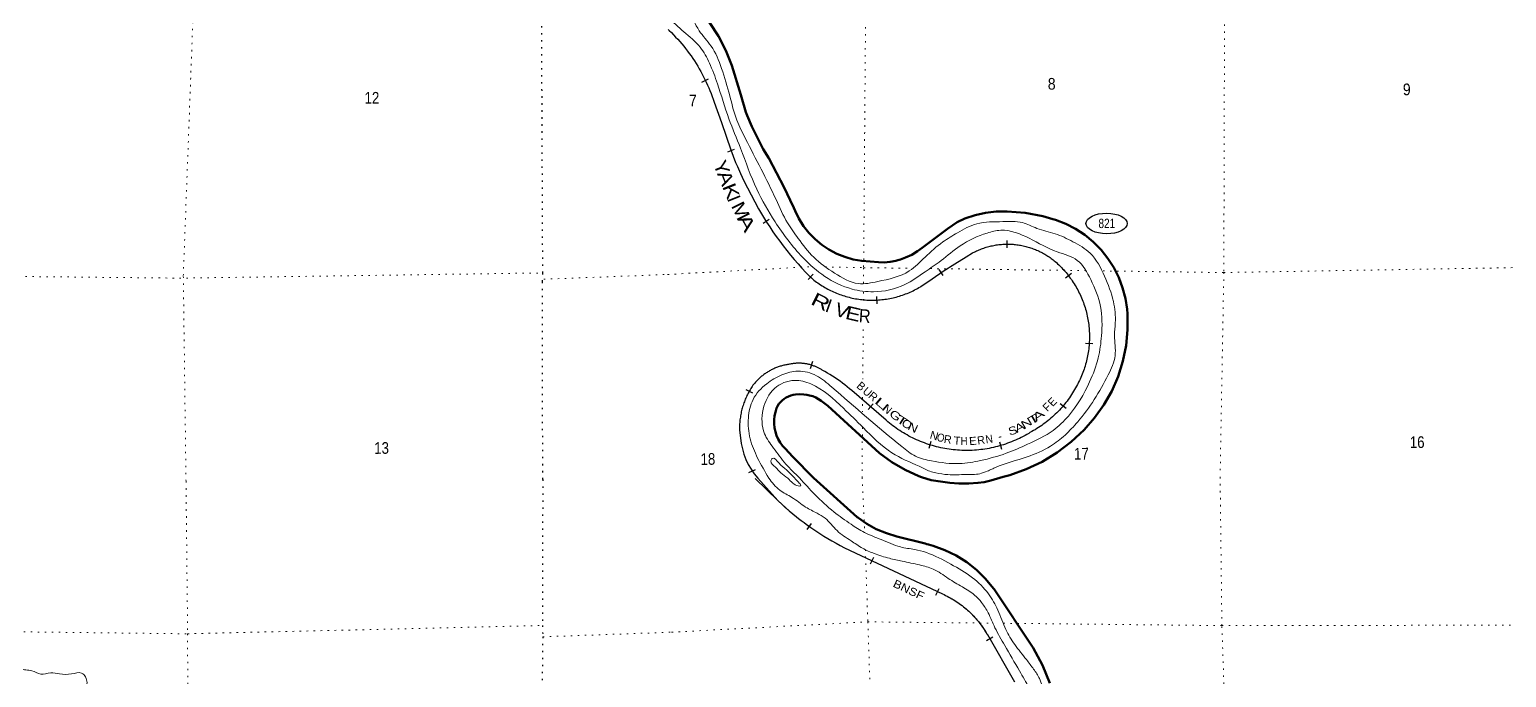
# Model space of a CAD drawing. Header units: feet. Extents: x -6 to 252658, y -374658 to -170635.
# Drawn here: x 115963 to 138104, y -231728 to -222024 of the extents above; entities that cross this region are included whole.
import ezdxf
from ezdxf.enums import TextEntityAlignment as Align

# ---------------------------------------------------------------- set-up
doc = ezdxf.new("R2010")
doc.units = ezdxf.units.FT
doc.header["$LTSCALE"] = 70
doc.linetypes.add('DOTTED', pattern=[1.5, 0.3, -1.2])
for name, color, linetype, lineweight in [('17', 7, 'Continuous', 25), ('23', 7, 'Continuous', 70), ('34', 7, 'Continuous', 25), ('39', 7, 'Continuous', 13), ('6', 7, 'DOTTED', 25), ('7', 7, 'DOTTED', 13)]:
    doc.layers.add(name, color=color, linetype=linetype, lineweight=lineweight)
doc.layers.add('41', color=7, linetype='Continuous')

msp = doc.modelspace()

# ---------------------------------------------------------------- linework, layer by layer
at = {"layer": '17'}
msp.add_ellipse((132109.79, -224928.57), major_axis=(-309.24, 1), ratio=0.500121, dxfattribs=at)
at = {"layer": '23'}
msp.add_line((128370.83, -229325.67), (127715.66, -228738.38), dxfattribs=at)
for points in [[(130561.05, -228722.29), (130656.7, -228696), (130905.61, -228609.17), (131144.09, -228496.8), (131369.51, -228360.12), (131579.4, -228200.62), (131771.48, -228020.06), (131929.8, -227841.1), (132068.55, -227646.58), (132186.21, -227438.61), (132281.48, -227219.49), (132353.33, -226991.61), (132400.96, -226757.47), (132423.86, -226519.63), (132421.77, -226280.7), (132416.65, -226213.36), (132391.75, -226050.45), (132349.95, -225891.04), (132291.72, -225736.88), (132217.7, -225589.64), (132128.69, -225450.95), (132025.67, -225322.32), (131909.76, -225205.17), (131782.25, -225100.77), (131644.53, -225010.27), (131498.1, -224934.67), (131344.57, -224874.78), (131343.99, -224874.59), (131324.22, -224868.2), (131303.99, -224862.55), (131152, -224820.11), (130886.63, -224770.36), (130617.52, -224748.63), (130456.07, -224750.36), (130295.69, -224768.95), (130138.12, -224804.21), (129985.11, -224855.74), (129870.66, -224906.56), (129722.61, -225007.51), (129343.1, -225292.64), (129276.66, -225342.53), (129189.19, -225396.09), (129096.6, -225440.21), (129019.9, -225467.34), (128999.78, -225474.45), (128979.9, -225479.83), (128951.47, -225487.51), (128864.92, -225503.43), (128777.18, -225510.21), (128689.21, -225507.79), (128439.99, -225487.96), (128311.03, -225465.61), (128185.11, -225429.91), (128063.61, -225381.24), (127947.86, -225320.14), (127839.14, -225247.27), (127738.62, -225163.44), (127647.43, -225069.56), (127566.54, -224966.66), (127496.85, -224855.87), (127439.13, -224738.4), (127421.21, -224694.23), (127363.81, -224579.04), (127273.34, -224390.75), (127043.47, -223952.29), (126961.82, -223815.18), (126789.37, -223476.47), (126720.99, -223312.02), (126702.47, -223261.9), (126624.07, -223000.54), (126491.78, -222563.95), (126402.8, -222337.23), (126290.61, -222121.06), (126156.43, -221917.8)], [(127715.66, -228738.38), (127407.15, -228421.36), (127291.86, -228300.32), (127252.04, -228256.34), (127217.03, -228208.45), (127187.22, -228157.16), (127162.93, -228103.03), (127144.44, -228046.66), (127131.94, -227988.66), (127125.56, -227929.68), (127125.39, -227870.35), (127131.43, -227811.34), (127143.59, -227753.27), (127161.76, -227696.8), (127176.02, -227662.72), (127196.56, -227631.89), (127220.21, -227603.39), (127246.71, -227577.51), (127275.77, -227554.55), (127307.07, -227534.74), (127340.27, -227518.32), (127375.01, -227505.46), (127410.9, -227496.3), (127447.55, -227490.94), (127447.92, -227490.91), (127508.83, -227487.19), (127572.91, -227489.83), (127616.37, -227496.22), (127636.2, -227499.14), (127656.37, -227503.3), (127657.95, -227503.63), (127704.31, -227516.97), (127749.02, -227535.08), (127791.59, -227557.77), (127831.56, -227584.79), (127892.78, -227629.61), (127928.62, -227660.87), (128705.72, -228366.5), (128890.12, -228502.8), (129087.76, -228619.08), (129296.47, -228714.07), (129335.91, -228729.26)], [(129335.91, -228729.26), (129478.53, -228771.53), (129583.04, -228789.55), (129761.79, -228813.31), (129896.57, -228822.84), (130045.05, -228824.21), (130179.42, -228813.31), (130273.84, -228800.6), (130371.89, -228778.79), (130561.05, -228722.29)], [(131258.42, -231814.03), (131147.31, -231542.65), (131008.44, -231284.38), (130426.09, -230404.88), (130416.13, -230393.19), (130295.61, -230249.03), (130160.69, -230118.26), (130012.83, -230002.31), (129853.67, -229902.45), (129684.94, -229819.78), (129508.49, -229755.19), (129439.74, -229736.06), (129415.12, -229729.21), (129389.74, -229722.8), (128967.1, -229616.06), (128809.35, -229568.41), (128657.45, -229504.53), (128513.05, -229425.13), (128377.75, -229331.07), (128370.83, -229325.67)]]:
    msp.add_lwpolyline(points, dxfattribs=at)
at = {"layer": '34'}
for p, q in [((126042.18, -222810.68), (126140.32, -222759.68)), ((126429, -223852.87), (126533.25, -223816.04)), ((126958.97, -224925.49), (127052.28, -224866.11)), ((130617.01, -225294.75), (130616.78, -225184.14)), ((127636.04, -225768.57), (127712.25, -225688.39)), ((129661.45, -225709.83), (129597.72, -225619.4)), ((131493.86, -225741.73), (131581.69, -225674.49)), ((128670.4, -226131.94), (128664.28, -226021.5)), ((131792.23, -226720.97), (131902.63, -226727.81)), ((127699.02, -226997.33), (127666.53, -227103.06)), ((126702.21, -227412.58), (126798.95, -227466.21)), ((128610.03, -227628.9), (128537.33, -227712.24)), ((131414.3, -227626.42), (131502, -227693.83)), ((129476.88, -228192.21), (129442.91, -228297.47)), ((130501.56, -228200.81), (130532.39, -228307.04)), ((126746.45, -228660.4), (126846.71, -228613.68)), ((127621.01, -229514.08), (127684.95, -229423.82)), ((128570.6, -230028.51), (128617.8, -229928.47)), ((129551.44, -230494.23), (129598.64, -230394.19)), ((130309.87, -231172.62), (130405.86, -231117.65))]:
    msp.add_line(p, q, dxfattribs=at)
at = {"layer": '34', "lineweight": 13}
for p, q in [((126842.41, -228746.95), (127179.83, -229076.28)), ((128180.35, -229785.2), (129648.07, -230477.78)), ((130322.73, -231087.41), (130727.42, -231794.17))]:
    msp.add_line(p, q, dxfattribs=at)
at = {"layer": '34'}
for points in [[(125538.64, -222024.64), (125552.99, -222038.1), (125585.48, -222070.14), (125617.57, -222102.57), (125649.07, -222135.75), (125680.16, -222169.34), (125710.33, -222203.51), (125740.09, -222238.09), (125769.18, -222273.15), (125797.69, -222308.97), (125825.45, -222345.02), (125852.88, -222381.74), (125879.31, -222418.77), (125905.42, -222456.47), (125930.53, -222494.49), (125955.22, -222532.94), (125979.16, -222571.62), (126002.52, -222611.04), (126024.89, -222650.79), (126046.75, -222690.7), (126068.03, -222731.34), (126088.49, -222771.99), (126108.29, -222813.14), (126127.17, -222854.85), (126145.48, -222896.47), (126163.11, -222938.6), (126179.84, -222981.29), (126195.99, -223023.9), (126211.38, -223066.75), (126225.87, -223110.17), (126334.36, -223415.74), (126477.51, -223826.32), (126548.34, -224012.84), (126574.17, -224072.36), (126622.32, -224180.67), (126672.57, -224288.54), (126725.53, -224395.67), (126779.34, -224501.54), (126834.93, -224606.38), (126893.23, -224710.48), (126921.1, -224758.49), (126965.6, -224833.08), (127011.87, -224907.33), (127059.56, -224980.19), (127107.96, -225052.34), (127158.14, -225124.17), (127209.03, -225194.58), (127261.35, -225264.3), (127315.44, -225332.98), (127369.89, -225400.61), (127425.76, -225467.53), (127483.41, -225533.43), (127541.42, -225598.25), (127600.49, -225662.04), (127661.32, -225724.75), (127665.55, -225728.45), (127684.22, -225744.41), (127703.09, -225760.19), (127722.4, -225775.62), (127741.88, -225790.56), (127761.67, -225805.23), (127781.61, -225819.62), (127801.97, -225833.64), (127822.39, -225847.28), (127843.24, -225860.56), (127864.13, -225873.45), (127885.36, -225886.06), (127906.74, -225898.2), (127928.35, -225909.96), (127950.11, -225921.43), (127972.21, -225932.44), (127994.44, -225943.16), (128016.83, -225953.39), (128039.34, -225963.33), (128062.12, -225972.72), (128085.02, -225981.8), (128107.98, -225990.48), (128131.17, -225998.81), (128154.52, -226006.63), (128178.1, -226014.08), (128201.62, -226021.23), (128225.4, -226027.8), (128249.22, -226033.97), (128273.19, -226039.86), (128297.09, -226045.24), (128321.35, -226050.16), (128345.55, -226054.76), (128369.8, -226058.78), (128394.08, -226062.59), (128418.62, -226065.83), (128443.01, -226068.65), (128467.43, -226071.08), (128492.1, -226073.13), (128516.63, -226074.56), (128541.2, -226075.8), (128565.82, -226076.44), (128590.57, -226076.78), (128615.08, -226076.62), (128639.73, -226075.95), (128664.33, -226074.98), (128688.96, -226073.62)], [(128688.96, -226073.62), (128713.46, -226071.63), (128738.09, -226069.36), (128762.56, -226066.67), (128786.99, -226063.48), (128811.27, -226059.87), (128835.59, -226055.85), (128859.84, -226051.53), (128883.96, -226046.6), (128908, -226041.36), (128932, -226035.61), (128955.94, -226029.55), (128979.63, -226022.97), (129003.26, -226016.07), (129026.72, -226008.76), (129050.14, -226000.94), (129073.3, -225992.79), (129096.49, -225984.25), (129119.35, -225975.25), (129142.23, -225965.88), (129164.76, -225956.06), (129187.23, -225945.93), (129209.43, -225935.46), (129231.58, -225924.49), (129253.38, -225913.09), (129275, -225901.47), (129296.58, -225889.33), (129317.78, -225876.96), (129326.1, -225871.89), (129492.83, -225755.52), (129661.32, -225643.57), (129831.83, -225534.49), (130004.62, -225426.63), (130100.12, -225369.85), (130109.44, -225364.87), (130126.6, -225356.06), (130143.86, -225347.47), (130161.37, -225339.27), (130179, -225331.28), (130196.73, -225323.68), (130214.56, -225316.3), (130232.58, -225309.39), (130250.69, -225302.7), (130268.84, -225296.31), (130287.17, -225290.24), (130305.61, -225284.53), (130324.22, -225279.14), (130342.79, -225273.98), (130361.55, -225269.28), (130380.33, -225264.88), (130399.21, -225260.72), (130418.05, -225256.94), (130437.15, -225253.55), (130456.19, -225250.39), (130475.27, -225247.7), (130494.36, -225245.16), (130513.66, -225243.08), (130532.81, -225241.33), (130552, -225239.88), (130571.36, -225238.74), (130590.62, -225238.08), (130609.88, -225237.57), (130629.18, -225237.52), (130648.58, -225237.71), (130667.78, -225238.31), (130687.09, -225239.29), (130706.34, -225240.5), (130725.62, -225242.03), (130744.78, -225244.04), (130764.03, -225246.28), (130783.16, -225248.85), (130802.24, -225251.8), (130821.2, -225255.09), (130840.18, -225258.69), (130859.1, -225262.52), (130877.9, -225266.83), (130896.65, -225271.4), (130915.34, -225276.34), (130933.98, -225281.54), (130952.42, -225287.14), (130970.81, -225292.99), (130989.06, -225299.16), (131007.27, -225305.72), (131025.25, -225312.54), (131043.27, -225319.67), (131061, -225327.13), (131078.76, -225334.91), (131096.23, -225343.03), (131113.65, -225351.39), (131130.85, -225360), (131148, -225369.01), (131164.87, -225378.35), (131181.59, -225387.86), (131198.27, -225397.76), (131214.65, -225407.86), (131230.91, -225418.28), (131246.96, -225429.11), (131262.78, -225440.03), (131278.48, -225451.27), (131293.96, -225462.93), (131309.22, -225474.68)], [(131309.22, -225474.68), (131324.28, -225486.69), (131339.13, -225499.11), (131356.15, -225514.1), (131375.45, -225531.69), (131394.38, -225549.78), (131412.99, -225567.94), (131431.35, -225586.52), (131449.35, -225605.59), (131467.02, -225624.75), (131484.35, -225644.19), (131501.32, -225664.13), (131518.06, -225684.26), (131534.25, -225704.67), (131550.09, -225725.35), (131565.79, -225746.36), (131580.96, -225767.62), (131595.67, -225789.07), (131610.25, -225810.82), (131624.28, -225832.84), (131637.87, -225855.04), (131651.21, -225877.64), (131664.02, -225900.3), (131676.58, -225923.16), (131688.71, -225946.4), (131700.29, -225969.69), (131711.53, -225993.28), (131722.44, -226016.95), (131732.9, -226040.99), (131742.92, -226065.01), (131752.5, -226089.41), (131761.66, -226113.77), (131770.47, -226138.42), (131778.74, -226163.14), (131786.58, -226188.02), (131794.09, -226212.98), (131801.05, -226238.22), (131807.67, -226263.53), (131813.77, -226288.91), (131819.53, -226314.36), (131824.66, -226339.97), (131829.45, -226365.64), (131833.82, -226391.29), (131837.74, -226417.12), (131841.15, -226443), (131844.1, -226469.06), (131846.75, -226494.99), (131848.74, -226521.07), (131850.32, -226547.12), (131851.57, -226573.23), (131852.3, -226599.21), (131852.49, -226625.45), (131852.35, -226651.56), (131851.59, -226677.62), (131850.62, -226703.65), (131849, -226729.85), (131846.97, -226755.8), (131844.53, -226781.71), (131841.64, -226807.79), (131838.13, -226833.61), (131834.42, -226859.41), (131830.08, -226885.15), (131825.41, -226910.98), (131820.24, -226936.45), (131814.54, -226961.97), (131808.52, -226987.36), (131802.09, -227012.72), (131795.04, -227037.81), (131787.67, -227062.97), (131779.89, -227087.89), (131771.59, -227112.66), (131762.89, -227137.18), (131753.77, -227161.67), (131744.35, -227186.02), (131734.31, -227210.1), (131723.95, -227234.06), (131713.09, -227257.87), (131701.91, -227281.54), (131690.25, -227304.84), (131678.26, -227328.02), (131672.34, -227339.05), (131658.76, -227365.19), (131644.64, -227390.88), (131630.08, -227416.35), (131615.14, -227441.81), (131599.68, -227466.81), (131583.85, -227491.43), (131567.64, -227516.06), (131550.9, -227540.22), (131533.79, -227564), (131516.16, -227587.71), (131498.23, -227610.87), (131480.01, -227633.9), (131461.18, -227656.61), (131442.05, -227678.79), (131422.48, -227700.74), (131402.69, -227722.39), (131382.28, -227743.72), (131361.74, -227764.61), (131340.61, -227785.19), (131319.31, -227805.32)], [(127923.86, -227168.91), (127884.8, -227146.19), (127844.99, -227124.24), (127843.91, -227123.57), (127834.37, -227117.57), (127824.66, -227111.69), (127814.87, -227106.09), (127805.04, -227100.57), (127795.06, -227095.28), (127784.96, -227090.08), (127774.86, -227085.15), (127764.6, -227080.39), (127754.3, -227075.75), (127743.9, -227071.28), (127733.44, -227067.1), (127722.86, -227062.99), (127712.26, -227059.1), (127701.57, -227055.43), (127690.86, -227051.95), (127680.05, -227048.63), (127669.21, -227045.45), (127658.3, -227042.55), (127647.36, -227039.79), (127636.32, -227037.25), (127625.25, -227034.85), (127614.18, -227032.72), (127603.07, -227030.73), (127591.94, -227028.93), (127580.72, -227027.37), (127569.55, -227025.98), (127558.27, -227024.75), (127547.06, -227023.78), (127535.74, -227022.95), (127524.48, -227022.38), (127513.18, -227021.95), (127501.92, -227021.72), (127490.6, -227021.7), (127479.3, -227021.93), (127468.05, -227022.29), (127456.71, -227022.86), (127445.48, -227023.62), (127434.22, -227024.57), (127422.96, -227025.8), (127411.78, -227027.13), (127400.59, -227028.66), (127389.39, -227030.47), (127378.27, -227032.39), (127367.21, -227034.49), (127356.08, -227036.88), (127341.71, -227038.81), (127327.52, -227041.06), (127313.35, -227043.55), (127299.13, -227046.2), (127285.03, -227049.19), (127271.04, -227052.41), (127256.99, -227055.79), (127243.07, -227059.51), (127229.26, -227063.44), (127215.39, -227067.64), (127201.72, -227072.07), (127188.08, -227076.65), (127174.48, -227081.57), (127161.07, -227086.71), (127147.69, -227092.09), (127134.42, -227097.63), (127121.19, -227103.5), (127108.15, -227109.5), (127095.14, -227115.84), (127082.32, -227122.31), (127069.53, -227129.04), (127056.95, -227135.98), (127044.46, -227143.17), (127032.09, -227150.5), (127019.83, -227158.16), (127007.69, -227165.97), (126995.73, -227174), (126983.88, -227182.18), (126972.24, -227190.68), (126960.69, -227199.32), (126949.34, -227208.11), (126938.1, -227217.14), (126927.05, -227226.38), (126916.12, -227235.86), (126905.36, -227245.41), (126894.8, -227255.25), (126884.43, -227265.25), (126874.17, -227275.4), (126864.17, -227285.67), (126854.29, -227296.27), (126844.6, -227306.93), (126835.17, -227317.79), (126825.84, -227328.74), (126816.71, -227339.98), (126807.84, -227351.29), (126807.62, -227351.56), (126796.41, -227368), (126785.61, -227384.65), (126775.1, -227401.48), (126764.71, -227418.54), (126754.77, -227435.76), (126745.16, -227453.08)], [(131319.31, -227805.32), (131297.58, -227825.21), (131275.54, -227844.58), (131253.14, -227863.56), (131230.51, -227882.24), (131207.35, -227900.47), (131183.98, -227918.39), (131160.31, -227935.79), (131136.41, -227952.87), (131112.08, -227969.35), (131087.51, -227985.53), (131062.81, -228001.25), (131037.72, -228016.6), (131012.34, -228031.41), (130986.59, -228045.84), (130960.76, -228059.94), (130960.33, -228060.08), (130941.68, -228071.42), (130914.04, -228087.47), (130886.37, -228103), (130858.29, -228118.17), (130830.03, -228132.71), (130801.48, -228146.75), (130772.79, -228160.41), (130743.66, -228173.45), (130714.37, -228186.12), (130684.91, -228198.16), (130655.3, -228209.8), (130625.38, -228220.7), (130595.32, -228231.23), (130565.21, -228241.23), (130534.81, -228250.74), (130504.24, -228259.61), (130473.39, -228267.99), (130442.63, -228275.96), (130411.56, -228283.19), (130380.46, -228289.9), (130349.21, -228296.24), (130318.04, -228301.92), (130286.44, -228306.97), (130254.95, -228311.65), (130223.41, -228315.54), (130191.85, -228319.18), (130159.98, -228322.06), (130128.34, -228324.41), (130096.65, -228326.24), (130064.68, -228327.58), (130032.92, -228328.13), (130001.13, -228328.43), (129969.3, -228327.94), (129937.31, -228327.08), (129905.66, -228325.56), (129873.85, -228323.4), (129842.15, -228320.84), (129810.4, -228317.77), (129778.86, -228313.91), (129747.16, -228309.67), (129715.69, -228304.9), (129684.31, -228299.48), (129653.14, -228293.52), (129621.95, -228287.05), (129590.85, -228280.19), (129559.97, -228272.53), (129529.19, -228264.49), (129498.49, -228255.79), (129467.9, -228246.7), (129437.65, -228236.93), (129407.5, -228226.77), (129377.58, -228216.08), (129347.75, -228204.74), (129318.27, -228192.98), (129288.76, -228180.72), (129259.72, -228167.9), (129230.67, -228154.56), (129202.08, -228140.68), (129173.6, -228126.4), (129145.49, -228111.72), (129117.45, -228096.37), (129089.9, -228080.48), (129062.59, -228064.33), (129035.36, -228047.51), (129008.63, -228030.41), (128982.12, -228012.76), (128955.97, -227994.45), (128930.19, -227975.99), (128904.63, -227957), (128879.41, -227937.34), (128854.57, -227917.52), (128830.09, -227897.29), (128805.97, -227876.4), (128290.85, -227430.89), (128257.27, -227402.79), (128222.25, -227374.29), (128186.39, -227346.23), (128150.4, -227318.98), (128113.81, -227292.28), (128076.48, -227266.37), (128039.15, -227241.04), (128001.2, -227216.28), (127962.54, -227192.3), (127923.85, -227168.9)], [(126745.16, -227453.08), (126735.69, -227470.63), (126726.65, -227488.34), (126717.95, -227506.14), (126709.48, -227524.24), (126701.41, -227542.35), (126693.53, -227560.59), (126686.03, -227579.08), (126678.94, -227597.58), (126672.12, -227616.28), (126665.56, -227635.01), (126659.37, -227653.99), (126653.51, -227672.92), (126648.01, -227692.11), (126642.84, -227711.24), (126637.94, -227730.57), (126633.46, -227749.9), (126629.32, -227769.34), (126625.44, -227788.81), (126622, -227808.44), (126618.8, -227828.11), (126616.02, -227847.78), (126613.49, -227867.49), (126611.46, -227887.28), (126609.69, -227907.09), (126608.23, -227926.86), (126607.12, -227946.72), (126606.42, -227966.58), (126606.07, -227986.56), (126606.58, -228011.41), (126607.03, -228024.13), (126622.93, -228136.36)], [(126878.98, -228743.06), (127180.59, -229075.5), (127191.24, -229085.75), (127243.52, -229134.99), (127296.54, -229182.76), (127350.27, -229229.99), (127404.57, -229276.13), (127460.15, -229321.53), (127516.47, -229365.46), (127573.15, -229408.67), (127631.13, -229451.15), (127689.28, -229492.34), (127748.35, -229532.62), (127808.54, -229571.62), (127868.72, -229609.71), (127929.82, -229646.88), (127992.02, -229682.77), (128054.23, -229717.75), (128116.98, -229751.62), (128180.83, -229784.22), (129648.53, -230476.79), (129672.52, -230487.79), (129696.13, -230499.29), (129719.54, -230511.2), (129742.98, -230523.45), (129766.04, -230536.19), (129788.76, -230549.26), (129811.5, -230562.69), (129833.85, -230576.61), (129855.88, -230590.87), (129877.86, -230605.6), (129899.38, -230620.62), (129920.77, -230635.92), (129941.92, -230651.77), (129962.61, -230667.9), (129983.1, -230684.45), (130003.34, -230701.22), (130023.33, -230718.52), (130042.92, -230735.98), (130062.26, -230754), (130081.2, -230772.16), (130099.96, -230790.73), (130118.25, -230809.6), (130136.21, -230828.81), (130153.93, -230848.23), (130166.42, -230862.53), (130189.36, -230891.45), (130211.51, -230920.72), (130233.16, -230950.38), (130254.61, -230980.47), (130275.27, -231010.93), (130295.3, -231041.61), (130315.14, -231072.72), (130323.67, -231086.86), (130728.37, -231793.64)]]:
    msp.add_lwpolyline(points, dxfattribs=at)
msp.add_arc((127660.81, -228054.79), 1041.58, 184.58971, 221.35662, dxfattribs=at)
at = {"layer": '34', "lineweight": 13}
for centre, radius, start, end in [((130022.67, -226124.58), 4098.08, 226.07622, 243.28471), ((129027.23, -231851.47), 1507.47, 40.96236, 65.67938), ((128522.37, -232182.29), 2107.14, 31.30564, 38.75516)]:
    msp.add_arc(centre, radius, start, end, dxfattribs=at)
at = {"layer": '39'}
for points in [[(125536.41, -221430.5), (125840.39, -221747.51), (126001.65, -222040.7), (126179.08, -222270.35), (126337.45, -222604.88), (126460.36, -223014.25), (126566.75, -223381.52), (126696.38, -223659.98), (127154.45, -224571.14), (127327.05, -224919.61), (127486.4, -225153.48), (127718.69, -225434.9), (128031, -225671.21), (128386.78, -225828.56), (128678.25, -225797.36), (129151.54, -225639.47), (129388.88, -225431.68), (129654.2, -225205.49), (129874.13, -225066.33), (130164.55, -224932.48), (130554.61, -224900.26), (130846.55, -224915.35), (131064.76, -225001.66), (131337.24, -225081.37), (131604.09, -225201.39), (131863.43, -225373.83), (132078.25, -225717.84), (132210.92, -226096.92), (132240.35, -226416.68), (132228.2, -226606.02), (132237.31, -226905.86), (132133.63, -227196.81), (131675.98, -227900.05), (131486.69, -228097.08), (131270.53, -228261.55), (130916.65, -228423.24), (130443.38, -228583.14), (130390.76, -228607.49)], [(127044.8, -228742.28), (126878.11, -228440.93), (126766.5, -228152.22), (126739.14, -227838.48), (126808.79, -227566.01), (127013.63, -227328.37), (127239.68, -227197.19), (127482.59, -227140.33), (127758.97, -227207.92), (127988.1, -227378.66), (129037.59, -228269.6), (129246.34, -228414.38), (129486.52, -228484.36), (129907.51, -228524.28), (130218.95, -228478.78), (130604.2, -228370.12), (130922.79, -228235.97), (131309.02, -228026.64), (131536.24, -227812.93), (131854.98, -227300.34), (131984.11, -226940.69), (132033.05, -226610.06), (132018.5, -226171.38), (131871.5, -225768.29), (131669.33, -225480.52), (131368.19, -225352.8), (130949.56, -225149.8), (130521.72, -225029.43), (130318.91, -225071.79), (129915.24, -225262.31), (129628.67, -225484.72), (129389.14, -225651.54), (129085.21, -225843.47), (128615.42, -225951), (128293.03, -225910.05), (127886.62, -225721.02), (127551.66, -225434.62), (127139.72, -224901.42), (126865.09, -224415.11), (126621.36, -223801.67), (126447.48, -223360.02), (126275.43, -222837.01), (126155.53, -222526.24), (126016.26, -222288.14), (125770.41, -222057.18), (125533.51, -221840.21)], [(129461.59, -228640.33), (129300.2, -228564.8), (128891.65, -228363.71), (128461.17, -227985.7), (128164.42, -227696.89), (127677.73, -227331.55), (127429.66, -227277.76), (127133.06, -227397.58), (126961.2, -227711.38), (126981.05, -228077.53), (127116.05, -228291.52), (127299.61, -228531.18), (127506.89, -228739.72)], [(127331.08, -228740.76), (127226.5, -228662.78), (127145.13, -228577.06), (127075.77, -228485.18), (127097.54, -228448.73), (127196.81, -228514.12), (127312.59, -228619.61), (127430.69, -228739.14)], [(129461.59, -228640.33), (129548.46, -228663.77), (129728.1, -228689.43), (130001.84, -228689.43), (130207.15, -228676.6), (130319.42, -228639.17), (130390.76, -228607.49)], [(108861.86, -228836.15), (108939.66, -228935.94), (109058.37, -228926.1), (109172.17, -228966.43), (109297.01, -229065.26), (109385.73, -229161.41), (109512.33, -229159.76), (109686.35, -229088.63), (109848.05, -229033.35), (110026.3, -229064.83), (110150.29, -229097.3), (110225.55, -229159.02), (110403.73, -229423.71), (110642.27, -229568.9), (110834.55, -229602.65), (110930.56, -229626.56), (110956.39, -229643.13), (111153.31, -229755.38), (111381.99, -229890.33), (111445.94, -230024.22), (111605.58, -230085.51), (111779.61, -230014.37), (112065.47, -229981.52), (112167.62, -230114.11), (112412.11, -230148.84), (112589.38, -230236.59), (112709.39, -230266.98), (112842.26, -230251.37), (113004.27, -230292.6), (113081.15, -230376.46), (113247.77, -230498.2), (113361.44, -230546.56), (113557.84, -230574.36), (113740.71, -230571.75), (113831.22, -230565.4), (113982.42, -230536.06), (114082.31, -230453.49), (114171.07, -230433.03), (114188.37, -230477.58), (114376.84, -230499.2), (114578.66, -230561.28), (114750.96, -230588.63), (114822.49, -230634.19), (114992, -230705.72), (115103.7, -230752.04), (115181.92, -230759.53), (115203.97, -230761.95), (115249.22, -230817.08), (115325.43, -230939.13), (115480.78, -231016.42), (115605.08, -231145.41), (115708.39, -231326.27), (115745.98, -231473.74), (115814.4, -231581.57), (115828.29, -231591.88), (115996.43, -231627.19), (116130.14, -231677.94), (116281.13, -231660.66), (116411.49, -231673.15), (116594.29, -231674.56), (116743.16, -231663.27), (116825.04, -231805.53), (116817.33, -231901.89), (117011.43, -232060.32), (117035.78, -232046.7), (117127.74, -232072.55), (117233.06, -232138.85), (117442.74, -232211.13), (117580.65, -232251.91), (117773.88, -232345.99), (117851.22, -232403.73), (118052.93, -232471.83), (118161.14, -232487.93), (118249.26, -232503.65), (118280.9, -232532.39), (118397.56, -232639.11), (118513.8, -232769.96), (118813.61, -232857.99), (118993.81, -232893.53), (119134.57, -232886.11), (119242.14, -232938.38), (119392.66, -232947.22), (119450.91, -232948.31), (119452.95, -232946.34), (119638.82, -232887.49), (119845.22, -232917.49), (119971.93, -232909.8), (120136.54, -232916.9), (120339, -232942.8), (120489.21, -232969.74), (120605.56, -232979.95)], [(127044.8, -228742.28), (127210.11, -228921.96), (127391.72, -229031.61), (127597.64, -229175.34), (127771.11, -229268.94), (127890.17, -229342.72), (128068.16, -229528.89), (128278.15, -229680.64), (128451.72, -229792.36), (128625.12, -229871.86), (128852.78, -229943.01), (129046.1, -229986.17), (129305.86, -230043.03), (129511.34, -230104.24), (129735.34, -230243.84), (129947.21, -230371.43), (130130.89, -230493.15), (130236.09, -230607.27), (130333.45, -230759.68), (130435.2, -230982.52), (130581.43, -231247.36), (130804.72, -231630.52), (130944.86, -231885.34), (131081.54, -232244.85), (131114.84, -232456.01), (131083.71, -232651.44), (130985.07, -233014.32), (130902.07, -233290.57), (130844.98, -233522.38), (130807.44, -233649.41), (130807.98, -233750.05), (130766.32, -233858.98), (130710.45, -233941.83), (130669.07, -234103.1), (130513.93, -234430.09), (130410.42, -234631.97), (130262.6, -234824.05), (130113.06, -235068.48), (130015.35, -235228.06), (129906.2, -235423.86), (129820.31, -235615.66), (129830.96, -235726.31), (129817.41, -235827.03), (129808.36, -236014.28), (129841.62, -236217.38), (129925.02, -236392.02), (130038.42, -236536.28), (130355.37, -236755.86), (130599.29, -236859.11), (130860.91, -236885.77), (131150.45, -236870), (131381.77, -236872.68), (131556.65, -236853.55), (131966.49, -236764.62), (132362.3, -236685.83), (132868.68, -236596.34), (133214.4, -236554.07), (133574.22, -236515.75), (134041.02, -236547.26), (134344.98, -236593.81), (134608.97, -236688.89), (134814.84, -236822.56), (134944.66, -237029.13), (135008.29, -237268.29), (135125.93, -237452.79), (135270.05, -237699.53), (135393.82, -237902.11), (135421.06, -238107.27), (135387.77, -238276.54), (135212.11, -238527.15), (135072.37, -238723.21), (134918.94, -238993.83), (134735.15, -239228.38), (134617.45, -239410.23), (134536.02, -239603.93), (134505.21, -239861.76), (134558.77, -240098.96), (134678.81, -240355.91), (134849.32, -240648.8), (135065.47, -240824.68), (135295.28, -240921.97), (135647.66, -240996.41), (136134.87, -241084.16), (136435.09, -241183.06), (136677.04, -241294.38), (136830.82, -241466.59), (136945.32, -241816.16), (137048.08, -242228.2), (137039.61, -242526.16), (136978.73, -242802.27), (136855.07, -242996.22), (136652.79, -243158.43), (136327.68, -243295.18), (135985.95, -243331.38), (135657.91, -243295.04), (135388.17, -243254.34), (135140.71, -243241.68)], [(127331.08, -228740.76), (127404.65, -228816.16), (127485.32, -228857.96), (127523.53, -228855.73), (127513.33, -228829.62), (127491.07, -228803.58), (127431.47, -228739.97)], [(127506.67, -228739.48), (127735.42, -228987.35), (128020.4, -229247.36), (128278.84, -229433.06), (128478.62, -229556.7), (128730.6, -229661.91), (129018.81, -229772.96), (129232.22, -229811.98), (129407.45, -229857.26), (129772.42, -230030.26), (130099.34, -230233.67), (130337.97, -230475.84), (130480.06, -230718.57), (130600.28, -231009.74), (130732.21, -231234.41), (130908.4, -231460.84), (131015.76, -231603.13), (131105.02, -231745.53), (131168.5, -231956.51), (131240.27, -232213.74), (131264.05, -232525.59), (131257.25, -232759.12), (131212.96, -233127.73), (131160.06, -233391.73), (131067.23, -233710.3), (130916.55, -234119.78), (130811.84, -234331.96), (130693.48, -234531.7), (130519.88, -234792.37), (130350.54, -235095.28), (130260.93, -235264.88), (130186.85, -235327.71), (130165.23, -235422.44), (130099.55, -235553.65), (130052.31, -235747.16), (130037.09, -235910.29), (130068.36, -236115.42), (130165.93, -236308.09), (130402.14, -236473.79), (130718.64, -236608.82), (131008.71, -236691.68), (131239.99, -236688.32), (131545.46, -236640.25), (132011.16, -236466.46), (132504.96, -236282.43), (132892.49, -236159.41), (133188.2, -236167.76), (133351.43, -236225.18), (133391.86, -236263.19), (133371.91, -236293.5), (133466.65, -236333.21), (133683.84, -236327.92), (133842.48, -236278.69), (134003.55, -236309.96), (134317.74, -236388.65), (134730.65, -236498.97), (134948.58, -236632.57), (135033.69, -236750.84), (135096.89, -236909.48), (135176.31, -237094.21), (135324.28, -237308.72), (135488.36, -237525.16), (135577.91, -237723.91), (135602.65, -237836.49), (135641.08, -237876.52), (135629.97, -238055.73), (135506.92, -238366.43), (135295.11, -238627.31), (135215.91, -238861.27), (135215.07, -239080.67), (135200.25, -239320.29), (135099.06, -239580.53), (134963.35, -239778.58), (134865.46, -239903.95), (134890.34, -240042.69), (134870.82, -240153.51), (134883.56, -240280.25), (135080.25, -240579.02), (135348.7, -240754.59), (135682.97, -240829.14), (136002.95, -240861.5), (136349.41, -240958.12), (136667.86, -241081.07), (136861.66, -241214.81), (136973.28, -241403.37), (137087.38, -241676.45), (137167.92, -242070.5), (137240.48, -242476.68), (137199.53, -242718.46), (137101.88, -242888.11), (137039.97, -242971), (137032.39, -243057.59), (136922.43, -243181.02), (136603.62, -243368.05), (136244.06, -243454.68), (135892.2, -243478.86), (135564.18, -243446.55)]]:
    msp.add_spline(points, degree=3, dxfattribs=at)
at = {"layer": '6'}
for points in [[(123656.15, -228760.8), (123653, -225798.05), (123657, -225669.05), (123635, -220492.05), (123628, -220359.05), (123593.08, -216542.18)], [(123656.15, -228760.8), (123652.74, -230950.08), (123656.29, -231119.16), (123588.06, -236352.97), (123583.18, -236541.59), (123615.91, -241634.95), (123631.06, -241802.1), (123701.01, -246859.7), (123710.77, -247105.16)]]:
    msp.add_lwpolyline(points, dxfattribs=at)
at = {"layer": '7'}
for p, q in [((125529, -225692.05), (127688.95, -225574.64)), ((128467.18, -225590.31), (129192.45, -225600.1)), ((129466.2, -225603.79), (131790.7, -225635.17)), ((123671, -225763.05), (125529, -225692.05)), ((132056.08, -225638.75), (133866.97, -225663.19)), ((128464.41, -225957.4), (128463.35, -226097.45)), ((128460.19, -226516.93), (128454.6, -227258.99)), ((128452.55, -227531.35), (128450.89, -227751.61)), ((128449.14, -227982.63), (128443.47, -228735.34)), ((128443.42, -228734.3), (128484.69, -229561.48)), ((123656.29, -231119.16), (125588.4, -231050.15))]:
    msp.add_line(p, q, dxfattribs=at)
for points in [[(133668.46, -215171.25), (133881.23, -220370.92), (133866.97, -225663.19), (133811.35, -228703.46)], [(118308.51, -228789.19), (118268.25, -225707.57), (118470.27, -220316.27), (118443.41, -215216.63)], [(128344.75, -215222.15), (128507.7, -220307.84), (128467.18, -225590.31)], [(133866.97, -225663.19), (139090.04, -225574.84), (144389.65, -225493.76), (149705.06, -225382.31), (154998.92, -225351.03)], [(94168.61, -225669.03), (97169, -225641.05), (102480, -225636.05), (107768, -225601.05), (113068, -225693.05), (118209.15, -225746.95), (123657, -225669.05)], [(127889.98, -225578.69), (128467.18, -225590.31), (128465.38, -225829.01)], [(134014.68, -236320.11), (134013.2, -236233.42), (133838.2, -230950.68), (133811.35, -228703.46)], [(118308.51, -228789.19), (118332.62, -231073.77), (118344.04, -236490.14), (118429.01, -241608.34), (118392.69, -246997.68), (118435.61, -252450.84), (118488.97, -257767.47), (118450.86, -263030.13), (118383.6, -268235.95), (118362.9, -273422.53), (118373.09, -274561.02)], [(128493.21, -229812.23), (128530.01, -230894.95), (128711.58, -236278.29), (128792.3, -241607.87), (128923.12, -246904.95)], [(94190.39, -230947.19), (97111.22, -230948.4), (102423.59, -230923.08), (107818.77, -230873.17), (110173.48, -230866.93), (112935.38, -231011.66), (118332.62, -231073.77), (123652.74, -230950.08)], [(125588.4, -231050.15), (128530.01, -230894.95), (130394.78, -230914.53)], [(130563.51, -230916.3), (133838.2, -230950.68), (139154.1, -230943.97), (144451.17, -230800.49), (148534.98, -230711.9)]]:
    msp.add_lwpolyline(points, dxfattribs=at)

# ---------------------------------------------------------------- texts
at = {"layer": '17', "width": 0.8}
msp.add_text('821', height=140, dxfattribs=at).set_placement((132112.69, -224996.88), align=Align.CENTER)
at = {"layer": '34'}
for s, rotation, p in [('B', 319.145, (128390.78, -227410.47)), ('U', 319.145, (128484.75, -227495.85)), ('R', 319.145, (128571.13, -227565.23)), ('F', 44.551, (131256.16, -227721.03)), ('E', 46.538, (131339.07, -227641.91)), ('N', 319.105, (128784.92, -227755.47)), ('R', 352.382, (129721.6, -228221.28)), ('R', 8.453, (130235.81, -228232.94)), ('-', 13.1, (130522.37, -228172.48))]:
    msp.add_text(s, height=120, rotation=rotation, dxfattribs=at).set_placement(p, align=Align.CENTER)
for s, rotation, width, p in [('L', 319.145, 1.95, (128685.51, -227663.98)), ('I', 319.145, 1.65, (128752.71, -227727.14)), ('G', 323.389, 1.4, (128907.71, -227852.67)), ('T', 327.392, 1.75, (129010.63, -227932.61)), ('T', 30.143, 1.7, (131046.14, -227909.43)), ('A', 36.265, 1.65, (131121.73, -227852.26)), ('O', 331.302, 1.2, (129087.81, -227986.31)), ('N', 335.335, 1.25, (129182.68, -228039.86)), ('N', 344.178, 1.05, (129508.78, -228163.16)), ('S', 17.371, 1.25, (130720.11, -228086.65)), ('A', 27.229, 1.4, (130830.8, -228034.07)), ('N', 31.187, 1.4, (130939.77, -227970.19)), ('O', 348.281, 0.9, (129612.09, -228194.7)), ('T', 356.115, 1.05, (129863.6, -228240.85)), ('H', 0.541, 0.9, (129973.2, -228246.73)), ('E', 4.248, 1.05, (130108.62, -228244.71)), ('N', 8.453, 0.95, (130357.6, -228215.98))]:
    msp.add_text(s, height=120, rotation=rotation, dxfattribs=dict(at, width=width)).set_placement(p, align=Align.CENTER)
at = {"layer": '34', "width": 1.15}
msp.add_text('BNSF', height=120, rotation=334.739, dxfattribs=at).set_placement((128895.91, -230364.13))
at = {"layer": '41'}
for s, rotation, width, p in [('Y', 291.594, 1.15, (126208.31, -224031.47)), ('A', 291.595, 1.25, (126266.11, -224180.6)), ('K', 291.743, 1.3, (126344.64, -224372.75)), ('M', 296.382, 1.2, (126475.31, -224664)), ('A', 299.258, 1.45, (126562.94, -224854.26)), ('R', 333.139, 1.4, (127658.6, -226129.46)), ('V', 341.35, 1.15, (128013.6, -226296.27)), ('E', 346.912, 1.25, (128179.79, -226353.5)), ('R', 356.635, 0.9, (128391.78, -226408.77))]:
    msp.add_text(s, height=200, rotation=rotation, dxfattribs=dict(at, width=width)).set_placement(p)
for rotation, p in [(291.743, (126417.28, -224557.85)), (340.37, (127876.85, -226242.04))]:
    msp.add_text('I', height=200, rotation=rotation, dxfattribs=at).set_placement(p)
at = {"layer": '7'}
for s, rotation, width, p in [('12', 0.294, 0.85, (120985.86, -223134.43)), ('8', 0.594, 0.9, (131228.64, -222924.58)), ('9', 0.594, 0.9, (136552.07, -223008.31)), ('7', 0.594, 0.9, (125850.05, -223176.21)), ('13', 0.294, 0.85, (121130.38, -228378.76)), ('16', 0.594, 0.85, (136655.69, -228292.58)), ('18', 0.594, 0.85, (126023.12, -228544.52)), ('17', 0.594, 0.85, (131621.98, -228465.45))]:
    msp.add_text(s, height=175, rotation=rotation, dxfattribs=dict(at, width=width)).set_placement(p)

doc.saveas('drawing.dxf')
